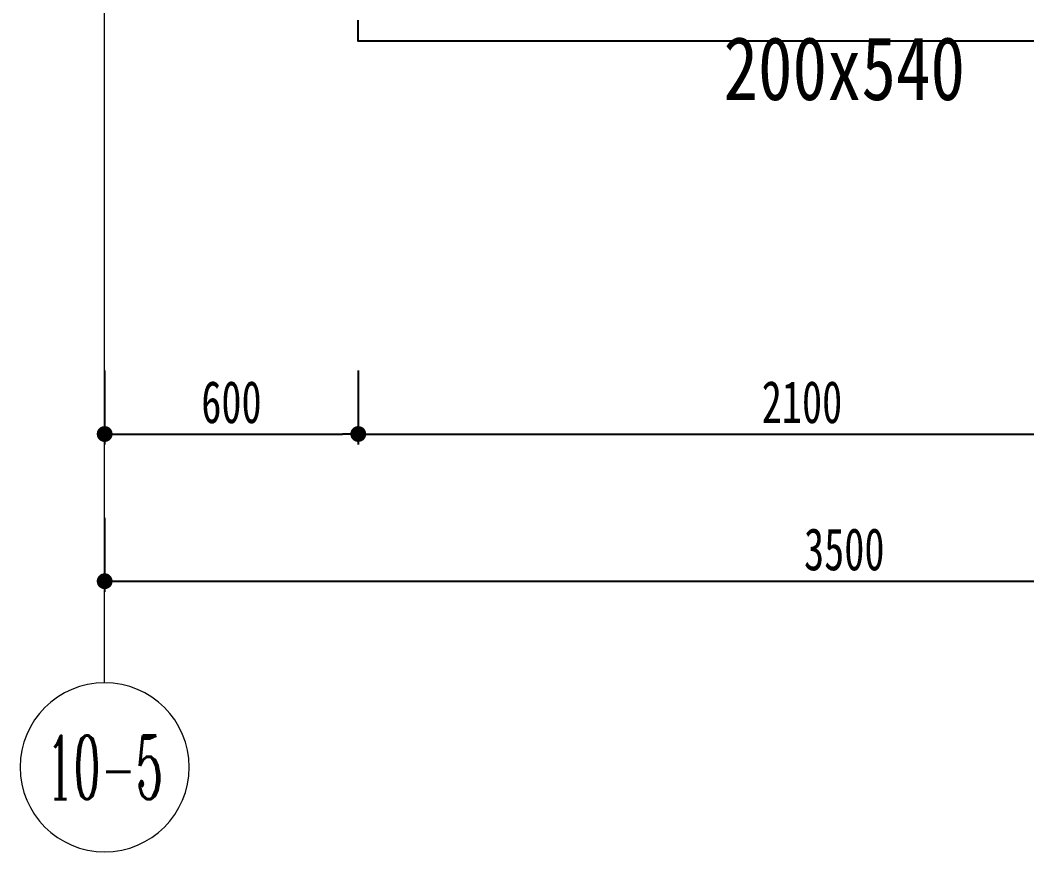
# Model space of a CAD drawing. Header units: millimetres. Extents: x 815519 to 890079, y 147095 to 251022.
# Drawn here: x 841912 to 844294, y 206951 to 208918 of the extents above; entities that cross this region are included whole.
import ezdxf
from ezdxf.enums import TextEntityAlignment as Align

# ---------------------------------------------------------------- set-up
doc = ezdxf.new("R2010")
doc.units = ezdxf.units.MM
doc.header["$LTSCALE"] = 1000
doc.linetypes.add('DASH', pattern=[0.35, 0.25, -0.1])
doc.linetypes.add('DOTE', pattern=[61.468, 50.8, -5.08, 0.508, -5.08])
doc.layers.get('Defpoints').update_dxf_attribs({"color": 1})
doc.layers.add('A-尺寸标注', color=53, linetype='Continuous')
doc.layers.add('看线', color=163, linetype='Continuous')
for name, color, linetype, lineweight in [('L-梁', 91, 'DASH', 0), ('S-轴号', 75, 'Continuous', 0), ('S-轴线', 149, 'DOTE', 0), ('梁标注', 134, 'Continuous', 18)]:
    doc.layers.add(name, color=color, linetype=linetype, lineweight=lineweight)
doc.styles.add('TH-STYLE1', font='', dxfattribs={"width": 0.7})
doc.styles.add('宋体', font='', dxfattribs={"width": 0.8})
doc.styles.add('尺寸', font='ROMANC.SHX', dxfattribs={"width": 0.7})
doc.styles.get('TH-STYLE1').set_extended_font_data('STFangsong')
doc.styles.get('宋体').set_extended_font_data('NSimSun')
doc.dimstyles.new('TH-1：50', dxfattribs={"dimscale": 50, "dimtxt": 2, "dimasz": 0.75, "dimexe": 0.5, "dimexo": 0.8, "dimgap": 0.5, "dimtad": 1, "dimdec": 0, "dimrnd": 5, "dimdsep": 46, "dimtxsty": 'TH-STYLE1', "dimblk": 'DOT', "dimcen": 1, "dimdle": 0.5, "dimclrd": 53, "dimclre": 53, "dimclrt": 2, "dimadec": 0, "dimazin": 2, "dimtfac": 1, "dimtdec": 0, "dimtix": 1, "dimtmove": 2, "dimatfit": 3, "dimldrblk": 'HBA_DIMENSION_TICK-天华', "dimfxl": 3, "dimfxlon": 1, "dimarcsym": 0})

# ---------------------------------------------------------------- blocks, each defined once
blk = doc.blocks.new('_Dot')
at = {"color": 33, "linetype": 'ByBlock', "lineweight": -2}
blk.add_line((-0.5, 0), (-1, 0), dxfattribs=at)
at = {"color": 33, "linetype": 'ByBlock', "const_width": 0.5}
blk.add_lwpolyline([(-0.25, 0, 1), (0.25, 0, 1)], format="xyb", close=True, dxfattribs=at)
blk = doc.blocks.new('*D468')
at = {"layer": 'A-尺寸标注', "color": 53, "lineweight": -2, "ltscale": 0.5, "transparency": 16777216}
for p, q in [((842112.3, 207740.8), (842112.3, 207565.8)), ((845612.3, 207740.8), (845612.3, 207565.8)), ((842149.8, 207590.8), (845574.8, 207590.8))]:
    blk.add_line(p, q, dxfattribs=at)
at = {"layer": 'Defpoints', "color": 0, "ltscale": 0.5, "transparency": 16777216}
for p in [(842112.3, 208476.6), (845612.3, 208476.6), (845612.3, 207590.8)]:
    blk.add_point(p, dxfattribs=at)
at = {"layer": 'A-尺寸标注', "color": 53, "lineweight": -2, "ltscale": 0.5, "transparency": 16777216, "xscale": 37.5, "yscale": 37.5, "zscale": 37.5, "rotation": 180}
blk.add_blockref('_Dot', (842112.3, 207590.8), dxfattribs=at)
at = {"layer": 'A-尺寸标注', "color": 53, "lineweight": -2, "ltscale": 0.5, "transparency": 16777216, "xscale": 37.5, "yscale": 37.5, "zscale": 37.5}
blk.add_blockref('_Dot', (845612.3, 207590.8), dxfattribs=at)
at = {"layer": 'A-尺寸标注', "color": 2, "ltscale": 0.5, "transparency": 16777216, "insert": (843862.3, 207665.8), "char_height": 100, "attachment_point": 5, "style": 'TH-STYLE1'}
blk.add_mtext('3500', dxfattribs=at)
blk = doc.blocks.new('HBA_DIMENSION_TICK-天华')
at = {"color": 50, "linetype": 'ByBlock'}
for points in [[(-72.714, 62.307), (-54.906, 79.963), (-12, -0.037), (0, 0)], [(-72.714, -62.307), (-54.906, -79.963), (-12, 0.037), (0, 0)]]:
    blk.add_solid(points, dxfattribs=at)
blk = doc.blocks.new('*D472')
at = {"layer": 'A-尺寸标注', "color": 53, "lineweight": -2, "ltscale": 0.5, "transparency": 16777216}
for p, q in [((842112.3, 208088.9), (842112.3, 207913.9)), ((842712.3, 208088.9), (842712.3, 207913.9)), ((842149.8, 207938.9), (842674.8, 207938.9))]:
    blk.add_line(p, q, dxfattribs=at)
at = {"layer": 'Defpoints', "color": 0, "ltscale": 0.5, "transparency": 16777216}
for p in [(842112.3, 208738.9), (842712.3, 208738.9), (842712.3, 207938.9)]:
    blk.add_point(p, dxfattribs=at)
at = {"layer": 'A-尺寸标注', "color": 53, "lineweight": -2, "ltscale": 0.5, "transparency": 16777216, "xscale": 37.5, "yscale": 37.5, "zscale": 37.5, "rotation": 180}
blk.add_blockref('_Dot', (842112.3, 207938.9), dxfattribs=at)
at = {"layer": 'A-尺寸标注', "color": 53, "lineweight": -2, "ltscale": 0.5, "transparency": 16777216, "xscale": 37.5, "yscale": 37.5, "zscale": 37.5}
blk.add_blockref('_Dot', (842712.3, 207938.9), dxfattribs=at)
at = {"layer": 'A-尺寸标注', "color": 2, "ltscale": 0.5, "transparency": 16777216, "insert": (842412.3, 208013.9), "char_height": 100, "attachment_point": 5, "style": 'TH-STYLE1'}
blk.add_mtext('600', dxfattribs=at)
blk = doc.blocks.new('*D473')
at = {"layer": 'A-尺寸标注', "color": 53, "lineweight": -2, "ltscale": 0.5, "transparency": 16777216}
for p, q in [((842712.3, 208088.9), (842712.3, 207913.9)), ((844812.3, 208088.9), (844812.3, 207913.9)), ((842749.8, 207938.9), (844774.8, 207938.9))]:
    blk.add_line(p, q, dxfattribs=at)
at = {"layer": 'Defpoints', "color": 0, "ltscale": 0.5, "transparency": 16777216}
for p in [(842712.3, 208738.9), (844812.3, 208738.9), (844812.3, 207938.9)]:
    blk.add_point(p, dxfattribs=at)
at = {"layer": 'A-尺寸标注', "color": 53, "lineweight": -2, "ltscale": 0.5, "transparency": 16777216, "xscale": 37.5, "yscale": 37.5, "zscale": 37.5, "rotation": 180}
blk.add_blockref('_Dot', (842712.3, 207938.9), dxfattribs=at)
at = {"layer": 'A-尺寸标注', "color": 53, "lineweight": -2, "ltscale": 0.5, "transparency": 16777216, "xscale": 37.5, "yscale": 37.5, "zscale": 37.5}
blk.add_blockref('_Dot', (844812.3, 207938.9), dxfattribs=at)
at = {"layer": 'A-尺寸标注', "color": 2, "ltscale": 0.5, "transparency": 16777216, "insert": (843762.3, 208013.9), "char_height": 100, "attachment_point": 5, "style": 'TH-STYLE1'}
blk.add_mtext('2100', dxfattribs=at)
blk = doc.blocks.new('hl_Axis-A2')
at = {"color": 75, "ltscale": 2}
blk.add_line((16, 0), (0, 0), dxfattribs=at)
at = {"color": 75}
blk.add_circle((19, 0), 3, dxfattribs=at)
at = {"color": 2, "style": '尺寸', "width": 0.7}
blk.add_attdef('轴号', text='', height=3, dxfattribs=at).set_placement((19, 0), align=Align.MIDDLE_CENTER)
blk = doc.blocks.new('A户型左模型')
at = {"layer": '梁标注', "color": 3, "style": '宋体', "width": 0.8}
blk.add_text('200x540', height=150, dxfattribs=at).set_placement((666668.3, -228241.9), align=Align.MIDDLE_CENTER)

msp = doc.modelspace()

# ---------------------------------------------------------------- linework, layer by layer
at = {"layer": 'S-轴线', "linetype": 'DOTE', "ltscale": 0.03}
msp.add_line((842112.3, 207938.9), (842112.3, 219864.7), dxfattribs=at)
at = {"layer": '看线'}
msp.add_lwpolyline([(844812.3, 208917.5), (844812.3, 208867.5), (842712.3, 208867.5), (842712.3, 208917.5)], dxfattribs=at)

# ---------------------------------------------------------------- block references
at = {"layer": 'L-梁', "color": 7}
msp.add_blockref('A户型左模型', (177194, 437045.5), dxfattribs=at)
at = {"layer": 'S-轴号'}
ref = msp.add_blockref('hl_Axis-A2', (842112.3, 208417.5), dxfattribs=dict(at, xscale=-66.66666666666666, yscale=66.66666666666666, zscale=66.66666666666666, rotation=90))
ref.add_attrib('轴号', '10-5', dxfattribs={"layer": '0', "color": 2, "height": 150, "style": '尺寸', "width": 0.5}).set_placement((842112.3, 207150.8), align=Align.MIDDLE_CENTER)

# ---------------------------------------------------------------- dimensions: what is measured, and where the dimension line sits
at = {"layer": 'A-尺寸标注', "ltscale": 0.5}
for p1, p2, distance, picture, middle in [((842112.3, 208738.9), (842712.3, 208738.9), -800, '*D472', (842412.3, 208013.9)), ((842712.3, 208738.9), (844812.3, 208738.9), -800, '*D473', (843762.3, 208013.9)), ((842112.3, 208476.6), (845612.3, 208476.6), -885.8, '*D468', (843862.3, 207665.8))]:
    dim = msp.add_aligned_dim(p1=p1, p2=p2, distance=distance, dimstyle='TH-1：50', dxfattribs=at)
    dim.commit()
    dim.dimension.update_dxf_attribs({"geometry": picture, "text_midpoint": middle})

doc.saveas('drawing.dxf')
